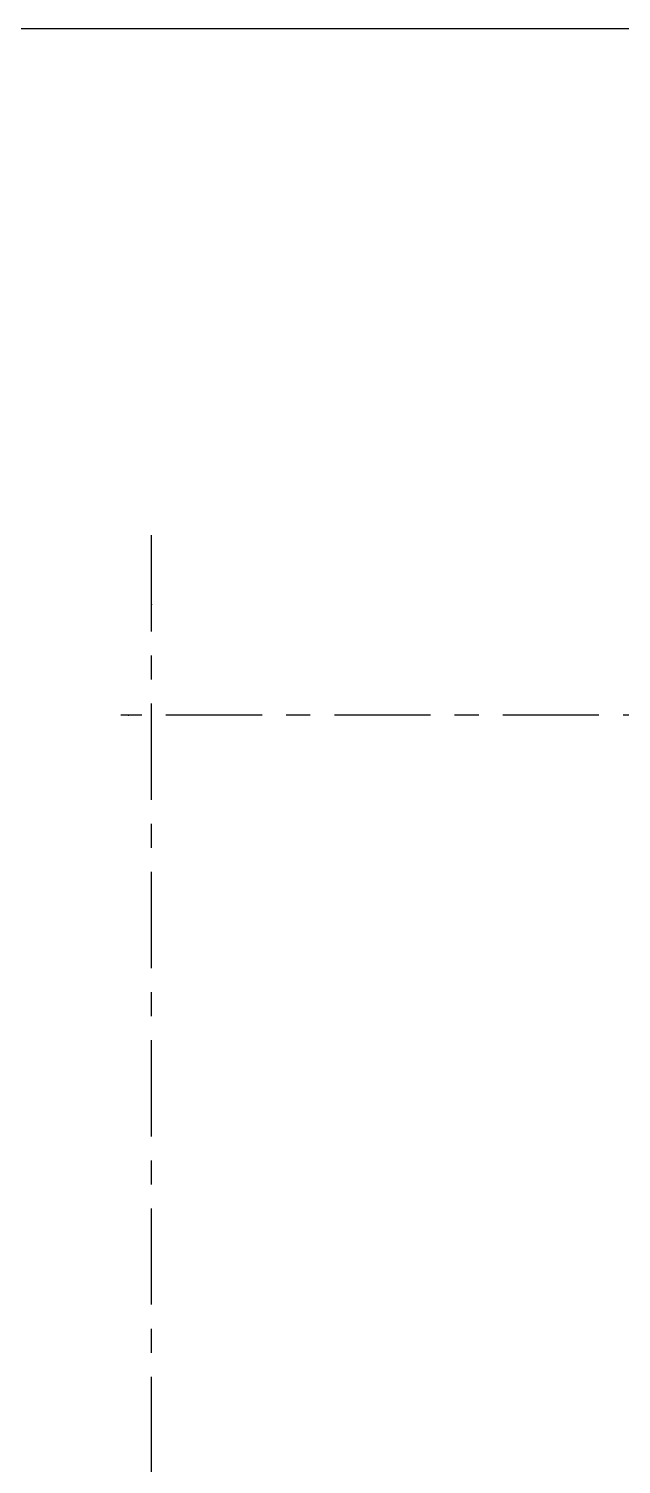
# Model space of a CAD drawing. Header units: millimetres. Extents: x 2519235 to 7246330, y 25937 to 201821.
# Drawn here: x 2928764 to 2936461, y 141162 to 159821 of the extents above; entities that cross this region are included whole.
import ezdxf
from ezdxf.enums import TextEntityAlignment as Align

# ---------------------------------------------------------------- set-up
doc = ezdxf.new("R2010")
doc.units = ezdxf.units.MM
doc.linetypes.add('TA_GL_005.00000', pattern=[13.75, 5, -1.25, 1.25, -1.25, 5])
doc.layers.add('000 - 0_SYM_DWG_GRID-BUBBLE_MAIN_COLOR_1', color=7, linetype='Continuous')
doc.layers.add('000 - 0_SYM_DWG_GRIDLINE_MAIN_COLOR_251', color=7, linetype='Continuous')
doc.styles.add('Arial', font='arial.ttf', dxfattribs={"height": 300})
doc.styles.add('TA', font='', dxfattribs={"height": 4.5})
doc.styles.get('TA').set_extended_font_data('Cordia New')

# ---------------------------------------------------------------- blocks, each defined once
blk = doc.blocks.new('*U1938')
at = {"layer": '000 - 0_SYM_DWG_GRIDLINE_MAIN_COLOR_251', "color": 7, "linetype": 'ByBlock', "ltscale": 5}
blk.add_line((20, 0), (-357, 0), dxfattribs=at)
at = {"layer": '000 - 0_SYM_DWG_GRIDLINE_MAIN_COLOR_251', "color": 7}
blk.add_point((-337, 0), dxfattribs=at)
at = {"color": 7, "style": 'TA', "flags": 1}
blk.add_attdef('LOCATION', (6, -6), '', height=4.5, rotation=270, dxfattribs=at)
at = {"layer": '000 - 0_SYM_DWG_GRID-BUBBLE_MAIN_COLOR_1', "color": 7, "style": 'Arial'}
blk.add_attdef('GRID-HEAD', text='', height=4, rotation=270, dxfattribs=at).set_placement((54, 0), align=Align.MIDDLE_CENTER)
blk = doc.blocks.new('*U1096')
at = {"layer": '000 - 0_SYM_DWG_GRIDLINE_MAIN_COLOR_251', "color": 7, "linetype": 'ByBlock', "ltscale": 5}
blk.add_line((2, 0), (-866, 0), dxfattribs=at)
at = {"layer": '000 - 0_SYM_DWG_GRIDLINE_MAIN_COLOR_251', "color": 7}
blk.add_point((-864, 0), dxfattribs=at)
at = {"color": 7, "style": 'TA', "flags": 1}
blk.add_attdef('LOCATION', (6, -6), '', height=4.5, rotation=270, dxfattribs=at)
at = {"layer": '000 - 0_SYM_DWG_GRID-BUBBLE_MAIN_COLOR_1', "color": 7, "style": 'Arial'}
blk.add_attdef('GRID-HEAD', text='', height=4, rotation=180, dxfattribs=at).set_placement((22, 0), align=Align.MIDDLE_CENTER)
blk = doc.blocks.new('W-1-PP17-ENT1_REV02_20260415-161303_PP17_ENT1_MAIN_DIMS_PL')
at = {"layer": '000 - 0_SYM_DWG_GRIDLINE_MAIN_COLOR_251', "color": 7, "linetype": 'TA_GL_005.00000'}
for name, p, xscale, yscale, zscale, rotation in [('*U1938', (24600, 0), 50.00000000000004, 50.00000000000004, 50.00000000000004, 90), ('*U1096', (-18300, -15410), 50, 50, 50, 180)]:
    blk.add_blockref(name, p, dxfattribs=dict(at, xscale=xscale, yscale=yscale, zscale=zscale, rotation=rotation))
blk = doc.blocks.new('A$C6d15e31b')
at = {"color": 7}
blk.add_blockref('W-1-PP17-ENT1_REV02_20260415-161303_PP17_ENT1_MAIN_DIMS_PL', (0, 0), dxfattribs=at)

msp = doc.modelspace()

# ---------------------------------------------------------------- block references
at = {"color": 7, "rotation": 180}
msp.add_blockref('A$C6d15e31b', (2954959.159, 135487.092), dxfattribs=at)

# ---------------------------------------------------------------- next in the draw order: linework, layer by layer
at = {"color": 7}
msp.add_lwpolyline([(2895400.188, 59821.36), (2995400.188, 59821.36), (2995400.188, 159821.36), (2895400.188, 159821.36)], close=True, dxfattribs=at)

doc.saveas('drawing.dxf')
